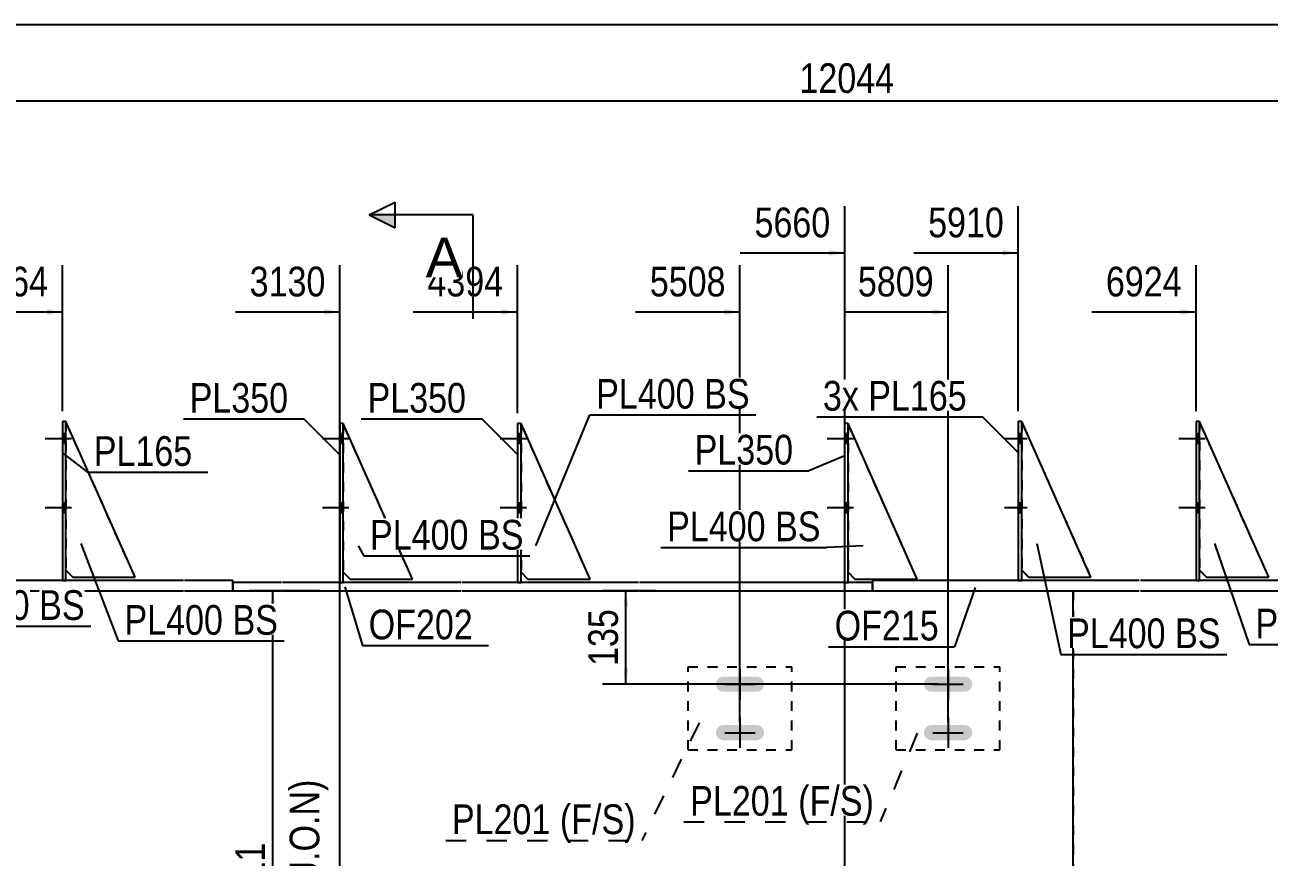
# Model space of a CAD drawing. Header units: millimetres. Extents: x -64 to 339, y -192 to 85.
# Drawn here: x 64.8 to 184.7, y 4.3 to 84.6 of the extents above; entities that cross this region are included whole.
import ezdxf

# ---------------------------------------------------------------- set-up
doc = ezdxf.new("R2010")
doc.units = ezdxf.units.MM
doc.linetypes.add('DXK_LINE_DOT1', pattern=[1.8814, 0.9407, -0.9407])
doc.linetypes.add('DXK_LINE_DOT2', pattern=[3.9198, 1.9599, -1.9599])
doc.styles.add('Arial', font='ARIAL.TTF', dxfattribs={"height": 0.2})
doc.styles.add('Arial Narrow', font='ARIALN.TTF', dxfattribs={"height": 0.2})

# ---------------------------------------------------------------- blocks, each defined once
blk = doc.blocks.new('Unknown-627019314-13507')
at = {"color": 5, "linetype": 'Continuous'}
blk.add_line((338.98, 84.57), (-61.02, 84.57), dxfattribs=at)
blk = doc.blocks.new('Part-627019314-7795 - 7780')
at = {"color": 2, "linetype": 'Continuous'}
for p, q in [((0, 31), (0, 30)), ((14.67, 31), (0, 31)), ((0, 30), (14.67, 30)), ((62.92, 31), (14.77, 31)), ((14.77, 30), (62.92, 30)), ((80.05, 31), (63.02, 31)), ((63.02, 30), (80.05, 30)), ((84.82, 31), (80.15, 31)), ((80.15, 30), (84.82, 30)), ((84.82, 30), (84.82, 31))]:
    blk.add_line(p, q, dxfattribs=at)
blk = doc.blocks.new('Part-627019314-7868 - 7780')
at = {"color": 7, "linetype": 'DXK_LINE_DOT1'}
for p, q in [((177.96, 46.33), (177.96, 32)), ((184.63, 31.33), (177.96, 46.33)), ((177.96, 32), (178.63, 31.33)), ((178.63, 31.33), (184.63, 31.33))]:
    blk.add_line(p, q, dxfattribs=at)
blk = doc.blocks.new('Part-627019314-7804 - 7780')
at = {"color": 2, "linetype": 'Continuous'}
blk.add_line((165.79, -30), (165.79, 30), dxfattribs=at)
at = {"color": 7, "linetype": 'DXK_LINE_DOT1'}
for p, q in [((165.79, 30), (172.16, 30)), ((172.26, 30), (189.3, 30)), ((189.4, 30), (206.43, 30)), ((206.53, 30), (211.34, 30)), ((211.34, 30), (211.34, -30)), ((172.16, -30), (165.79, -30)), ((189.3, -30), (172.26, -30)), ((206.43, -30), (189.4, -30)), ((211.34, -30), (206.53, -30))]:
    blk.add_line(p, q, dxfattribs=at)
blk = doc.blocks.new('Part-627019314-7860 - 7780')
at = {"color": 7, "linetype": 'DXK_LINE_DOT1'}
for p, q in [((144.09, 46.13), (144.1, 31.8)), ((150.76, 31.13), (144.09, 46.13)), ((144.1, 31.8), (144.76, 31.13)), ((144.76, 31.13), (150.76, 31.13))]:
    blk.add_line(p, q, dxfattribs=at)
blk = doc.blocks.new('Part-627019314-7796 - 7780')
at = {"color": 2, "linetype": 'Continuous'}
for p, q in [((84.82, 30.8), (84.82, 30)), ((89.49, 30.8), (84.82, 30.8)), ((84.82, 30), (89.49, 30)), ((106.78, 30.8), (89.59, 30.8)), ((89.59, 30), (106.78, 30)), ((123.91, 30.8), (106.88, 30.8)), ((106.88, 30), (123.91, 30)), ((146.46, 30.8), (124.01, 30.8)), ((124.01, 30), (146.46, 30)), ((146.46, 30), (146.46, 30.8))]:
    blk.add_line(p, q, dxfattribs=at)
blk = doc.blocks.new('Part-627019314-7799 - 7780')
at = {"color": 2, "linetype": 'Continuous'}
for p, q in [((146.46, 31), (146.46, 30)), ((172.16, 31), (146.46, 31)), ((146.46, 30), (172.16, 30)), ((189.3, 31), (172.26, 31)), ((172.26, 30), (189.3, 30)), ((206.43, 31), (189.4, 31)), ((189.4, 30), (206.43, 30)), ((216.01, 31), (206.53, 31)), ((206.53, 30), (216.01, 30)), ((220.78, 31), (216.11, 31)), ((216.11, 30), (220.78, 30))]:
    blk.add_line(p, q, dxfattribs=at)
at = {"color": 7, "linetype": 'DXK_LINE_DOT1'}
blk.add_line((220.78, 30), (220.78, 31), dxfattribs=at)
blk = doc.blocks.new('Part-627019314-7866 - 7780')
at = {"color": 7, "linetype": 'DXK_LINE_DOT1'}
for p, q in [((160.83, 46.33), (160.83, 32)), ((167.5, 31.33), (160.83, 46.33)), ((160.83, 32), (161.5, 31.33)), ((161.5, 31.33), (167.5, 31.33))]:
    blk.add_line(p, q, dxfattribs=at)
blk = doc.blocks.new('Part-627019314-7877 - 7780')
at = {"color": 7, "linetype": 'DXK_LINE_DOT1'}
for p, q in [((112.58, 46.13), (112.58, 31.8)), ((119.25, 31.13), (112.58, 46.13)), ((112.58, 31.8), (113.25, 31.13)), ((113.25, 31.13), (119.25, 31.13))]:
    blk.add_line(p, q, dxfattribs=at)
blk = doc.blocks.new('Part-627019314-7881 - 7780')
at = {"color": 7, "linetype": 'DXK_LINE_DOT1'}
for p, q in [((68.72, 46.33), (68.72, 32)), ((75.39, 31.33), (68.72, 46.33)), ((68.72, 32), (69.39, 31.33)), ((69.39, 31.33), (75.39, 31.33))]:
    blk.add_line(p, q, dxfattribs=at)
blk = doc.blocks.new('Part-627019314-7889 - 7780')
at = {"color": 2, "linetype": 'Continuous'}
for p, q in [((167.5, 31.33), (160.83, 46.33)), ((160.83, 32), (161.5, 31.33)), ((161.5, 31.33), (167.5, 31.33))]:
    blk.add_line(p, q, dxfattribs=at)
blk = doc.blocks.new('Part-627019314-7891 - 7780')
at = {"color": 2, "linetype": 'Continuous'}
for p, q in [((184.63, 31.33), (177.96, 46.33)), ((177.96, 32), (178.63, 31.33)), ((178.63, 31.33), (184.63, 31.33))]:
    blk.add_line(p, q, dxfattribs=at)
blk = doc.blocks.new('Part-627019314-7829 - 7780')
at = {"color": 7, "linetype": 'DXK_LINE_DOT1'}
for p, q in [((148.73, 14.67), (148.73, 22.67)), ((148.73, 22.67), (158.73, 22.67)), ((158.73, 14.67), (158.73, 22.67)), ((148.73, 14.67), (158.73, 14.67))]:
    blk.add_line(p, q, dxfattribs=at)
blk = doc.blocks.new('Part-627019314-7894 - 7780')
at = {"color": 2, "linetype": 'Continuous'}
for p, q in [((119.25, 31.13), (112.58, 46.13)), ((112.58, 31.8), (113.25, 31.13)), ((113.25, 31.13), (119.25, 31.13))]:
    blk.add_line(p, q, dxfattribs=at)
blk = doc.blocks.new('Part-627019314-7830 - 7780')
at = {"color": 7, "linetype": 'DXK_LINE_DOT1'}
for p, q in [((128.68, 14.67), (128.68, 22.67)), ((128.68, 22.67), (138.68, 22.67)), ((138.68, 14.67), (138.68, 22.67)), ((128.68, 14.67), (138.68, 14.67))]:
    blk.add_line(p, q, dxfattribs=at)
blk = doc.blocks.new('Part-627019314-7895 - 7780')
at = {"color": 2, "linetype": 'Continuous'}
for p, q in [((75.39, 31.33), (68.72, 46.33)), ((68.72, 32), (69.39, 31.33)), ((69.39, 31.33), (75.39, 31.33))]:
    blk.add_line(p, q, dxfattribs=at)
blk = doc.blocks.new('Part-627019314-7834 - 7780')
at = {"color": 2, "linetype": 'Continuous'}
for p, q in [((144.09, 46.13), (143.76, 46.13)), ((143.76, 46.13), (143.76, 30.8)), ((144.1, 30.8), (144.09, 46.13))]:
    blk.add_line(p, q, dxfattribs=at)
at = {"color": 7, "linetype": 'DXK_LINE_DOT1'}
blk.add_line((143.76, 30.8), (144.1, 30.8), dxfattribs=at)
blk = doc.blocks.new('Part-627019314-7844 - 7780')
at = {"color": 2, "linetype": 'Continuous'}
for p, q in [((68.72, 46.33), (68.38, 46.33)), ((68.38, 46.33), (68.39, 31)), ((68.72, 31), (68.72, 46.33))]:
    blk.add_line(p, q, dxfattribs=at)
at = {"color": 7, "linetype": 'DXK_LINE_DOT1'}
blk.add_line((68.39, 31), (68.72, 31), dxfattribs=at)
blk = doc.blocks.new('Part-627019314-7845 - 7780')
at = {"color": 2, "linetype": 'Continuous'}
for p, q in [((95.44, 46.13), (95.11, 46.13)), ((95.11, 46.13), (95.11, 30.8)), ((95.44, 30.8), (95.44, 46.13))]:
    blk.add_line(p, q, dxfattribs=at)
at = {"color": 7, "linetype": 'DXK_LINE_DOT1'}
blk.add_line((95.11, 30.8), (95.44, 30.8), dxfattribs=at)
blk = doc.blocks.new('Part-627019314-7846 - 7780')
at = {"color": 2, "linetype": 'Continuous'}
for p, q in [((112.58, 46.13), (112.24, 46.13)), ((112.24, 46.13), (112.25, 30.8)), ((112.58, 30.8), (112.58, 46.13))]:
    blk.add_line(p, q, dxfattribs=at)
at = {"color": 7, "linetype": 'DXK_LINE_DOT1'}
blk.add_line((112.25, 30.8), (112.58, 30.8), dxfattribs=at)
blk = doc.blocks.new('Part-627019314-7847 - 7780')
at = {"color": 2, "linetype": 'Continuous'}
for p, q in [((177.96, 46.33), (177.63, 46.33)), ((177.63, 46.33), (177.63, 31)), ((177.96, 31), (177.96, 46.33))]:
    blk.add_line(p, q, dxfattribs=at)
at = {"color": 7, "linetype": 'DXK_LINE_DOT1'}
blk.add_line((177.63, 31), (177.96, 31), dxfattribs=at)
blk = doc.blocks.new('Part-627019314-7852 - 7780')
at = {"color": 7, "linetype": 'DXK_LINE_DOT1'}
for p, q in [((95.44, 46.13), (95.44, 31.8)), ((102.11, 31.13), (95.44, 46.13)), ((95.44, 31.8), (96.11, 31.13)), ((96.11, 31.13), (102.11, 31.13))]:
    blk.add_line(p, q, dxfattribs=at)
blk = doc.blocks.new('Part-627019314-7865 - 7780')
at = {"color": 2, "linetype": 'Continuous'}
for p, q in [((160.83, 46.33), (160.49, 46.33)), ((160.49, 46.33), (160.5, 31)), ((160.83, 31), (160.83, 46.33))]:
    blk.add_line(p, q, dxfattribs=at)
at = {"color": 7, "linetype": 'DXK_LINE_DOT1'}
blk.add_line((160.5, 31), (160.83, 31), dxfattribs=at)
blk = doc.blocks.new('Part-627019314-7886 - 7780')
at = {"color": 2, "linetype": 'Continuous'}
for p, q in [((102.11, 31.13), (95.44, 46.13)), ((95.44, 31.8), (96.11, 31.13)), ((96.11, 31.13), (102.11, 31.13))]:
    blk.add_line(p, q, dxfattribs=at)
blk = doc.blocks.new('Part-627019314-7888 - 7780')
at = {"color": 2, "linetype": 'Continuous'}
for p, q in [((150.76, 31.13), (144.09, 46.13)), ((144.1, 31.8), (144.76, 31.13)), ((144.76, 31.13), (150.76, 31.13))]:
    blk.add_line(p, q, dxfattribs=at)
blk = doc.blocks.new('Part-627019314-7905 - 7780')
at = {"color": 7, "linetype": 'DXK_LINE_DOT1'}
for p, q in [((63.02, 30), (80.05, 30)), ((80.15, 30), (89.49, 30)), ((89.59, 30), (106.78, 30)), ((106.88, 30), (123.91, 30)), ((124.01, 30), (165.79, 30)), ((165.79, 30), (165.79, -30))]:
    blk.add_line(p, q, dxfattribs=at)
blk = doc.blocks.new('Bolt-627019314-7917 - 7780')
at = {"linetype": 'Continuous'}
for points in [[(156.01, 20.72), (156.06, 21), (156.01, 21.28), (155.85, 21.52), (155.61, 21.68), (155.33, 21.73), (152.13, 21.73), (151.85, 21.68), (151.61, 21.52), (151.45, 21.28), (151.4, 21), (151.45, 20.72), (151.61, 20.48), (151.85, 20.32), (152.13, 20.27), (155.33, 20.27), (155.61, 20.32), (155.85, 20.48)], [(156.01, 16.05), (156.06, 16.33), (156.01, 16.61), (155.85, 16.85), (155.61, 17.01), (155.33, 17.07), (152.13, 17.07), (151.85, 17.01), (151.61, 16.85), (151.45, 16.61), (151.4, 16.33), (151.45, 16.05), (151.61, 15.82), (151.85, 15.66), (152.13, 15.6), (155.33, 15.6), (155.61, 15.66), (155.85, 15.82)]]:
    blk.add_hatch(color=3, dxfattribs=at).paths.add_polyline_path(points)
at = {"color": 3, "linetype": 'Continuous'}
for p, q in [((153.73, 22.47), (153.73, 19.53)), ((152.26, 21), (155.2, 21)), ((153.73, 17.8), (153.73, 14.87)), ((152.26, 16.33), (155.2, 16.33))]:
    blk.add_line(p, q, dxfattribs=at)
blk = doc.blocks.new('Bolt-627019314-7918 - 7780')
at = {"linetype": 'Continuous'}
for points in [[(135.96, 20.72), (136.01, 21), (135.96, 21.28), (135.8, 21.52), (135.56, 21.68), (135.28, 21.73), (132.08, 21.73), (131.8, 21.68), (131.56, 21.52), (131.4, 21.28), (131.35, 21), (131.4, 20.72), (131.56, 20.48), (131.8, 20.32), (132.08, 20.27), (135.28, 20.27), (135.56, 20.32), (135.8, 20.48)], [(135.96, 16.05), (136.01, 16.33), (135.96, 16.61), (135.8, 16.85), (135.56, 17.01), (135.28, 17.07), (132.08, 17.07), (131.8, 17.01), (131.56, 16.85), (131.4, 16.61), (131.35, 16.33), (131.4, 16.05), (131.56, 15.82), (131.8, 15.66), (132.08, 15.6), (135.28, 15.6), (135.56, 15.66), (135.8, 15.82)]]:
    blk.add_hatch(color=3, dxfattribs=at).paths.add_polyline_path(points)
at = {"color": 3, "linetype": 'Continuous'}
for p, q in [((133.68, 22.47), (133.68, 19.53)), ((132.21, 21), (135.15, 21)), ((133.68, 17.8), (133.68, 14.87)), ((132.21, 16.33), (135.15, 16.33))]:
    blk.add_line(p, q, dxfattribs=at)
blk = doc.blocks.new('Bolt-627019314-7922 - 7780')
at = {"linetype": 'Continuous'}
for points in [[(144.09, 44.2), (144.09, 45.13), (143.76, 45.13), (143.76, 44.2)], [(144.09, 44.2), (144.09, 45.13), (143.76, 45.13), (143.76, 44.2)], [(144.09, 44.2), (144.09, 45.13), (143.76, 45.13), (143.76, 44.2)], [(144.09, 37.53), (144.09, 38.47), (143.76, 38.47), (143.76, 37.53)], [(144.09, 37.53), (144.09, 38.47), (143.76, 38.47), (143.76, 37.53)], [(144.09, 37.53), (144.09, 38.47), (143.76, 38.47), (143.76, 37.53)]]:
    blk.add_hatch(color=3, dxfattribs=at).paths.add_polyline_path(points)
at = {"color": 3, "linetype": 'Continuous'}
for p, q in [((144.63, 44.67), (142.09, 44.67)), ((144.63, 44.67), (142.09, 44.67)), ((144.63, 44.67), (142.09, 44.67)), ((144.09, 45.13), (143.76, 45.13)), ((144.09, 45.13), (143.76, 45.13)), ((144.09, 45.13), (143.76, 45.13)), ((144.09, 44.2), (143.76, 44.2)), ((144.09, 44.2), (143.76, 44.2)), ((144.09, 44.2), (143.76, 44.2)), ((144.09, 38.47), (143.76, 38.47)), ((144.09, 38.47), (143.76, 38.47)), ((144.09, 38.47), (143.76, 38.47)), ((144.63, 38), (142.09, 38)), ((144.63, 38), (142.09, 38)), ((144.63, 38), (142.09, 38)), ((144.09, 37.53), (143.76, 37.53)), ((144.09, 37.53), (143.76, 37.53)), ((144.09, 37.53), (143.76, 37.53))]:
    blk.add_line(p, q, dxfattribs=at)
blk = doc.blocks.new('Bolt-627019314-7928 - 7780')
at = {"linetype": 'Continuous'}
for points in [[(68.72, 44.2), (68.72, 45.13), (68.38, 45.13), (68.38, 44.2)], [(68.72, 44.2), (68.72, 45.13), (68.38, 45.13), (68.38, 44.2)], [(68.72, 44.2), (68.72, 45.13), (68.38, 45.13), (68.38, 44.2)], [(68.72, 37.53), (68.72, 38.47), (68.38, 38.47), (68.38, 37.53)], [(68.72, 37.53), (68.72, 38.47), (68.38, 38.47), (68.38, 37.53)], [(68.72, 37.53), (68.72, 38.47), (68.38, 38.47), (68.38, 37.53)]]:
    blk.add_hatch(color=3, dxfattribs=at).paths.add_polyline_path(points)
at = {"color": 3, "linetype": 'Continuous'}
for p, q in [((69.25, 44.67), (66.72, 44.67)), ((69.25, 44.67), (66.72, 44.67)), ((69.25, 44.67), (66.72, 44.67)), ((68.72, 45.13), (68.38, 45.13)), ((68.72, 45.13), (68.38, 45.13)), ((68.72, 45.13), (68.38, 45.13)), ((68.72, 44.2), (68.38, 44.2)), ((68.72, 44.2), (68.38, 44.2)), ((68.72, 44.2), (68.38, 44.2)), ((68.72, 38.47), (68.38, 38.47)), ((68.72, 38.47), (68.38, 38.47)), ((68.72, 38.47), (68.38, 38.47)), ((69.25, 38), (66.72, 38)), ((69.25, 38), (66.72, 38)), ((69.25, 38), (66.72, 38)), ((68.72, 37.53), (68.38, 37.53)), ((68.72, 37.53), (68.38, 37.53)), ((68.72, 37.53), (68.38, 37.53))]:
    blk.add_line(p, q, dxfattribs=at)
blk = doc.blocks.new('Bolt-627019314-7929 - 7780')
at = {"linetype": 'Continuous'}
for points in [[(95.44, 44.2), (95.44, 45.13), (95.11, 45.13), (95.11, 44.2)], [(95.44, 44.2), (95.44, 45.13), (95.11, 45.13), (95.11, 44.2)], [(95.44, 44.2), (95.44, 45.13), (95.11, 45.13), (95.11, 44.2)], [(95.44, 37.53), (95.44, 38.47), (95.11, 38.47), (95.11, 37.53)], [(95.44, 37.53), (95.44, 38.47), (95.11, 38.47), (95.11, 37.53)], [(95.44, 37.53), (95.44, 38.47), (95.11, 38.47), (95.11, 37.53)]]:
    blk.add_hatch(color=3, dxfattribs=at).paths.add_polyline_path(points)
at = {"color": 3, "linetype": 'Continuous'}
for p, q in [((95.97, 44.67), (93.44, 44.67)), ((95.97, 44.67), (93.44, 44.67)), ((95.97, 44.67), (93.44, 44.67)), ((95.44, 45.13), (95.11, 45.13)), ((95.44, 45.13), (95.11, 45.13)), ((95.44, 45.13), (95.11, 45.13)), ((95.44, 44.2), (95.11, 44.2)), ((95.44, 44.2), (95.11, 44.2)), ((95.44, 44.2), (95.11, 44.2)), ((95.44, 38.47), (95.11, 38.47)), ((95.44, 38.47), (95.11, 38.47)), ((95.44, 38.47), (95.11, 38.47)), ((95.98, 38), (93.44, 38)), ((95.98, 38), (93.44, 38)), ((95.98, 38), (93.44, 38)), ((95.44, 37.53), (95.11, 37.53)), ((95.44, 37.53), (95.11, 37.53)), ((95.44, 37.53), (95.11, 37.53))]:
    blk.add_line(p, q, dxfattribs=at)
blk = doc.blocks.new('Bolt-627019314-7930 - 7780')
at = {"linetype": 'Continuous'}
for points in [[(112.58, 44.2), (112.58, 45.13), (112.24, 45.13), (112.24, 44.2)], [(112.58, 44.2), (112.58, 45.13), (112.24, 45.13), (112.24, 44.2)], [(112.58, 44.2), (112.58, 45.13), (112.24, 45.13), (112.24, 44.2)], [(112.58, 37.53), (112.58, 38.47), (112.24, 38.47), (112.24, 37.53)], [(112.58, 37.53), (112.58, 38.47), (112.24, 38.47), (112.24, 37.53)], [(112.58, 37.53), (112.58, 38.47), (112.24, 38.47), (112.24, 37.53)]]:
    blk.add_hatch(color=3, dxfattribs=at).paths.add_polyline_path(points)
at = {"color": 3, "linetype": 'Continuous'}
for p, q in [((113.11, 44.67), (110.58, 44.67)), ((113.11, 44.67), (110.58, 44.67)), ((113.11, 44.67), (110.58, 44.67)), ((112.58, 45.13), (112.24, 45.13)), ((112.58, 45.13), (112.24, 45.13)), ((112.58, 45.13), (112.24, 45.13)), ((112.58, 44.2), (112.24, 44.2)), ((112.58, 44.2), (112.24, 44.2)), ((112.58, 44.2), (112.24, 44.2)), ((112.58, 38.47), (112.24, 38.47)), ((112.58, 38.47), (112.24, 38.47)), ((112.58, 38.47), (112.24, 38.47)), ((113.11, 38), (110.58, 38)), ((113.11, 38), (110.58, 38)), ((113.11, 38), (110.58, 38)), ((112.58, 37.53), (112.24, 37.53)), ((112.58, 37.53), (112.24, 37.53)), ((112.58, 37.53), (112.24, 37.53))]:
    blk.add_line(p, q, dxfattribs=at)
blk = doc.blocks.new('Bolt-627019314-7931 - 7780')
at = {"linetype": 'Continuous'}
for points in [[(177.96, 44.2), (177.96, 45.13), (177.63, 45.13), (177.63, 44.2)], [(177.96, 44.2), (177.96, 45.13), (177.63, 45.13), (177.63, 44.2)], [(177.96, 44.2), (177.96, 45.13), (177.63, 45.13), (177.63, 44.2)], [(177.96, 37.53), (177.96, 38.47), (177.63, 38.47), (177.63, 37.53)], [(177.96, 37.53), (177.96, 38.47), (177.63, 38.47), (177.63, 37.53)], [(177.96, 37.53), (177.96, 38.47), (177.63, 38.47), (177.63, 37.53)]]:
    blk.add_hatch(color=3, dxfattribs=at).paths.add_polyline_path(points)
at = {"color": 3, "linetype": 'Continuous'}
for p, q in [((178.5, 44.67), (175.96, 44.67)), ((178.5, 44.67), (175.96, 44.67)), ((178.5, 44.67), (175.96, 44.67)), ((177.96, 45.13), (177.63, 45.13)), ((177.96, 45.13), (177.63, 45.13)), ((177.96, 45.13), (177.63, 45.13)), ((177.96, 44.2), (177.63, 44.2)), ((177.96, 44.2), (177.63, 44.2)), ((177.96, 44.2), (177.63, 44.2)), ((177.96, 38.47), (177.63, 38.47)), ((177.96, 38.47), (177.63, 38.47)), ((177.96, 38.47), (177.63, 38.47)), ((178.5, 38), (175.96, 38)), ((178.5, 38), (175.96, 38)), ((178.5, 38), (175.96, 38)), ((177.96, 37.53), (177.63, 37.53)), ((177.96, 37.53), (177.63, 37.53)), ((177.96, 37.53), (177.63, 37.53))]:
    blk.add_line(p, q, dxfattribs=at)
blk = doc.blocks.new('Bolt-627019314-7943 - 7780')
at = {"linetype": 'Continuous'}
for points in [[(160.83, 44.2), (160.83, 45.13), (160.49, 45.13), (160.49, 44.2)], [(160.83, 44.2), (160.83, 45.13), (160.49, 45.13), (160.49, 44.2)], [(160.83, 44.2), (160.83, 45.13), (160.49, 45.13), (160.49, 44.2)], [(160.83, 37.53), (160.83, 38.47), (160.49, 38.47), (160.49, 37.53)], [(160.83, 37.53), (160.83, 38.47), (160.49, 38.47), (160.49, 37.53)], [(160.83, 37.53), (160.83, 38.47), (160.49, 38.47), (160.49, 37.53)]]:
    blk.add_hatch(color=3, dxfattribs=at).paths.add_polyline_path(points)
at = {"color": 3, "linetype": 'Continuous'}
for p, q in [((161.36, 44.67), (159.16, 44.67)), ((161.36, 44.67), (159.16, 44.67)), ((161.36, 44.67), (159.16, 44.67)), ((160.83, 45.13), (160.49, 45.13)), ((160.83, 45.13), (160.49, 45.13)), ((160.83, 45.13), (160.49, 45.13)), ((160.83, 44.2), (160.49, 44.2)), ((160.83, 44.2), (160.49, 44.2)), ((160.83, 44.2), (160.49, 44.2)), ((160.83, 38.47), (160.49, 38.47)), ((160.83, 38.47), (160.49, 38.47)), ((160.83, 38.47), (160.49, 38.47)), ((161.36, 38), (159.16, 38)), ((161.36, 38), (159.16, 38)), ((161.36, 38), (159.16, 38)), ((160.83, 37.53), (160.49, 37.53)), ((160.83, 37.53), (160.49, 37.53)), ((160.83, 37.53), (160.49, 37.53))]:
    blk.add_line(p, q, dxfattribs=at)
blk = doc.blocks.new('StraightDimension-627019314-19013 - 7780')
at = {"linetype": 'Continuous'}
blk.add_hatch(color=7, dxfattribs=at).paths.add_polyline_path([(66.88, 57.14), (68.38, 56.89), (66.88, 56.64)])
at = {"color": 7, "linetype": 'Continuous'}
for p, q in [((68.38, 47.33), (68.38, 61.39)), ((58.32, 56.89), (68.38, 56.89))]:
    blk.add_line(p, q, dxfattribs=at)
at = {"color": 0}
blk.add_wipeout([(67.61, 57.79), (67.61, 61.99), (59.1, 61.99), (59.1, 57.79)], dxfattribs=at)
at = {"color": 3, "style": 'Arial Narrow'}
blk.add_text('1864', height=2.863, dxfattribs=at).set_placement((59.7, 58.39))
blk = doc.blocks.new('StraightDimension-627019314-19006 - 7780')
at = {"linetype": 'Continuous'}
blk.add_hatch(color=7, dxfattribs=at).paths.add_polyline_path([(176.13, 57.14), (177.63, 56.89), (176.13, 56.64)])
at = {"color": 7, "linetype": 'Continuous'}
for p, q in [((177.63, 47.33), (177.63, 61.39)), ((167.57, 56.89), (177.63, 56.89))]:
    blk.add_line(p, q, dxfattribs=at)
at = {"color": 0}
blk.add_wipeout([(176.85, 57.79), (176.85, 61.99), (168.34, 61.99), (168.34, 57.79)], dxfattribs=at)
at = {"color": 3, "style": 'Arial Narrow'}
blk.add_text('6924', height=2.863, dxfattribs=at).set_placement((168.94, 58.39))
blk = doc.blocks.new('StraightDimension-627019314-19007 - 7780')
at = {"linetype": 'Continuous'}
blk.add_hatch(color=7, dxfattribs=at).paths.add_polyline_path([(158.99, 62.84), (160.49, 62.59), (158.99, 62.34)])
at = {"color": 7, "linetype": 'Continuous'}
for p, q in [((160.49, 47.33), (160.49, 67.09)), ((150.43, 62.59), (160.49, 62.59))]:
    blk.add_line(p, q, dxfattribs=at)
at = {"color": 0}
blk.add_wipeout([(159.72, 63.49), (159.72, 67.69), (151.21, 67.69), (151.21, 63.49)], dxfattribs=at)
at = {"color": 3, "style": 'Arial Narrow'}
blk.add_text('5910', height=2.863, dxfattribs=at).set_placement((151.81, 64.09))
blk = doc.blocks.new('StraightDimension-627019314-14276 - 7780')
at = {"linetype": 'Continuous'}
for points in [[(88.4, 28.5), (88.65, 30), (88.9, 28.5)], [(88.9, -22.54), (88.65, -24.04), (88.4, -22.54)]]:
    blk.add_hatch(color=7, dxfattribs=at).paths.add_polyline_path(points)
at = {"color": 7, "linetype": 'Continuous'}
for p, q in [((93.17, 30), (86.4, 30)), ((88.65, -24.04), (88.65, 30)), ((93.17, -24.04), (86.4, -24.04))]:
    blk.add_line(p, q, dxfattribs=at)
at = {"color": 0, "linetype": 'Continuous'}
blk.add_wipeout([(93.75, 12.43), (89.55, 12.43), (89.55, -6.47), (93.75, -6.47)], dxfattribs=at)
at = {"color": 3, "linetype": 'Continuous', "style": 'Arial Narrow'}
blk.add_text('TYP(U.O.N)', height=2.863, rotation=90.0002, dxfattribs=at).set_placement((93.15, -5.87))
at = {"color": 0}
blk.add_wipeout([(88.5, 6.32), (84.3, 6.32), (84.3, -0.36), (88.5, -0.36)], dxfattribs=at)
at = {"color": 3, "style": 'Arial Narrow'}
blk.add_text('811', height=2.863, rotation=90.0002, dxfattribs=at).set_placement((87.9, 0.24))
blk = doc.blocks.new('StraightDimension-627019314-19010 - 7780')
at = {"linetype": 'Continuous'}
blk.add_hatch(color=7, dxfattribs=at).paths.add_polyline_path([(132.18, 57.14), (133.68, 56.89), (132.18, 56.64)])
at = {"color": 7, "linetype": 'Continuous'}
for p, q in [((133.68, 17.33), (133.68, 61.39)), ((123.62, 56.89), (133.68, 56.89))]:
    blk.add_line(p, q, dxfattribs=at)
at = {"color": 0}
blk.add_wipeout([(132.9, 57.79), (132.9, 61.99), (124.39, 61.99), (124.39, 57.79)], dxfattribs=at)
at = {"color": 3, "style": 'Arial Narrow'}
blk.add_text('5508', height=2.863, dxfattribs=at).set_placement((124.99, 58.39))
blk = doc.blocks.new('StraightDimension-627019314-19008 - 7780')
at = {"linetype": 'Continuous'}
blk.add_hatch(color=7, dxfattribs=at).paths.add_polyline_path([(152.23, 57.14), (153.73, 56.89), (152.23, 56.64)])
at = {"color": 7, "linetype": 'Continuous'}
for p, q in [((153.73, 17.33), (153.73, 61.39)), ((143.67, 56.89), (153.73, 56.89))]:
    blk.add_line(p, q, dxfattribs=at)
at = {"color": 0}
blk.add_wipeout([(152.95, 57.79), (152.95, 61.99), (144.44, 61.99), (144.44, 57.79)], dxfattribs=at)
at = {"color": 3, "style": 'Arial Narrow'}
blk.add_text('5809', height=2.863, dxfattribs=at).set_placement((145.04, 58.39))
blk = doc.blocks.new('StraightDimension-627019314-14290 - 7780')
at = {"linetype": 'Continuous'}
for points in [[(122.42, 28.5), (122.67, 30), (122.92, 28.5)], [(122.92, 22.5), (122.67, 21), (122.42, 22.5)]]:
    blk.add_hatch(color=7, dxfattribs=at).paths.add_polyline_path(points)
at = {"color": 7, "linetype": 'Continuous'}
for p, q in [((125.54, 30), (120.42, 30)), ((122.67, 21), (122.67, 30)), ((152.73, 21), (120.42, 21))]:
    blk.add_line(p, q, dxfattribs=at)
at = {"color": 0}
blk.add_wipeout([(122.52, 28.84), (118.32, 28.84), (118.32, 22.16), (122.52, 22.16)], dxfattribs=at)
at = {"color": 3, "style": 'Arial Narrow'}
blk.add_text('135', height=2.863, rotation=90.0002, dxfattribs=at).set_placement((121.92, 22.76))
blk = doc.blocks.new('StraightDimension-627019314-15827 - 7780')
at = {"color": 7, "linetype": 'Continuous'}
blk.add_line((-1.33, 77.25), (289.29, 77.25), dxfattribs=at)
at = {"color": 0}
blk.add_wipeout([(149.15, 77.4), (149.15, 81.6), (138.81, 81.6), (138.81, 77.4)], dxfattribs=at)
at = {"color": 3, "style": 'Arial Narrow'}
blk.add_text('12044', height=2.863, dxfattribs=at).set_placement((139.41, 78))
blk = doc.blocks.new('StraightDimension-627019314-19009 - 7780')
at = {"linetype": 'Continuous'}
blk.add_hatch(color=7, dxfattribs=at).paths.add_polyline_path([(142.27, 62.84), (143.77, 62.59), (142.27, 62.34)])
at = {"color": 7, "linetype": 'Continuous'}
for p, q in [((143.77, -20.98), (143.77, 67.09)), ((133.71, 62.59), (143.77, 62.59))]:
    blk.add_line(p, q, dxfattribs=at)
at = {"color": 0}
blk.add_wipeout([(143, 63.49), (143, 67.69), (134.48, 67.69), (134.48, 63.49)], dxfattribs=at)
at = {"color": 3, "style": 'Arial Narrow'}
blk.add_text('5660', height=2.863, dxfattribs=at).set_placement((135.08, 64.09))
blk = doc.blocks.new('StraightDimension-627019314-19011 - 7780')
at = {"linetype": 'Continuous'}
blk.add_hatch(color=7, dxfattribs=at).paths.add_polyline_path([(110.74, 57.14), (112.24, 56.89), (110.74, 56.64)])
at = {"color": 7, "linetype": 'Continuous'}
for p, q in [((112.24, 47.13), (112.24, 61.39)), ((102.18, 56.89), (112.24, 56.89))]:
    blk.add_line(p, q, dxfattribs=at)
at = {"color": 0}
blk.add_wipeout([(111.47, 57.79), (111.47, 61.99), (102.96, 61.99), (102.96, 57.79)], dxfattribs=at)
at = {"color": 3, "style": 'Arial Narrow'}
blk.add_text('4394', height=2.863, dxfattribs=at).set_placement((103.56, 58.39))
blk = doc.blocks.new('StraightDimension-627019314-19012 - 7780')
at = {"linetype": 'Continuous'}
blk.add_hatch(color=7, dxfattribs=at).paths.add_polyline_path([(93.62, 57.14), (95.12, 56.89), (93.62, 56.64)])
at = {"color": 7, "linetype": 'Continuous'}
for p, q in [((95.12, -20.98), (95.12, 61.39)), ((85.06, 56.89), (95.12, 56.89))]:
    blk.add_line(p, q, dxfattribs=at)
at = {"color": 0}
blk.add_wipeout([(94.34, 57.79), (94.34, 61.99), (85.83, 61.99), (85.83, 57.79)], dxfattribs=at)
at = {"color": 3, "style": 'Arial Narrow'}
blk.add_text('3130', height=2.863, dxfattribs=at).set_placement((86.43, 58.39))
blk = doc.blocks.new('Mark-627019314-14208 - 7780')
at = {"color": 7, "linetype": 'DXK_LINE_DOT2'}
for p in [(129.73, 17.29), (105.32, 5.95)]:
    blk.add_line(p, (124.23, 5.95), dxfattribs=at)
at = {"color": 0}
for points in [[(115.43, 6.55), (115.43, 9.55), (105.92, 9.55), (105.92, 6.55)], [(123.63, 6.55), (123.63, 9.55), (116.33, 9.55), (116.33, 6.55)]]:
    blk.add_wipeout(points, dxfattribs=at)
for points in [[(115.43, 6.55), (115.43, 9.55), (105.92, 9.55), (105.92, 6.55)], [(123.63, 6.55), (123.63, 9.55), (116.33, 9.55), (116.33, 6.55)]]:
    blk.add_wipeout(points, dxfattribs=at)
at = {"color": 3, "style": 'Arial Narrow'}
for s, p in [('PL201', (105.92, 6.55)), ('(F/', (116.33, 6.55)), ('S)', (120.34, 6.55))]:
    blk.add_text(s, height=2.863, dxfattribs=at).set_placement(p)
blk = doc.blocks.new('MarkSet-627019314-13720 - 7780')
at = {"color": 7, "linetype": 'Continuous'}
for p in [(141.07, 46.78), (160.58, 43.25)]:
    blk.add_line(p, (157.04, 46.78), dxfattribs=at)
at = {"color": 0}
for points in [[(145.14, 47.38), (145.14, 50.38), (141.67, 50.38), (141.67, 47.38)], [(155.54, 47.38), (155.54, 50.38), (146.04, 50.38), (146.04, 47.38)]]:
    blk.add_wipeout(points, dxfattribs=at)
for points in [[(145.14, 47.38), (145.14, 50.38), (141.67, 50.38), (141.67, 47.38)], [(155.54, 47.38), (155.54, 50.38), (146.04, 50.38), (146.04, 47.38)]]:
    blk.add_wipeout(points, dxfattribs=at)
at = {"color": 3, "style": 'Arial Narrow'}
for s, p in [('3x', (141.67, 47.38)), ('PL165', (146.04, 47.38))]:
    blk.add_text(s, height=2.863, dxfattribs=at).set_placement(p)
blk = doc.blocks.new('SectionMark-627019314-17725 - 7780')
at = {"linetype": 'Continuous'}
for points in [[(100.44, 66.24), (100.44, 64.99), (97.94, 66.24)], [(100.44, -48.28), (100.44, -49.53), (97.94, -49.53)]]:
    blk.add_hatch(color=30, dxfattribs=at).paths.add_polyline_path(points)
at = {"color": 30, "linetype": 'Continuous'}
for p, q in [((97.94, 66.24), (100.44, 67.49)), ((100.44, 64.99), (100.44, 67.49)), ((107.94, 66.24), (97.94, 66.24)), ((97.94, 66.24), (100.44, 64.99)), ((107.94, 66.24), (107.94, 56.24)), ((107.94, -49.53), (107.94, -39.53)), ((97.94, -49.53), (100.44, -48.28)), ((100.44, -48.28), (100.44, -50.78)), ((107.94, -49.53), (97.94, -49.53)), ((100.44, -50.78), (97.94, -49.53))]:
    blk.add_line(p, q, dxfattribs=at)
at = {"color": 0, "linetype": 'Continuous'}
for points in [[(106.94, 60.24), (106.94, 64.24), (103.39, 64.24), (103.39, 60.24)], [(106.94, -47.53), (106.94, -43.53), (103.39, -43.53), (103.39, -47.53)]]:
    blk.add_wipeout(points, dxfattribs=at)
at = {"color": 96, "linetype": 'Continuous', "style": 'Arial'}
for p in [(103.39, 60.24), (103.39, -47.53)]:
    blk.add_text('A', height=3.82, dxfattribs=at).set_placement(p)
blk = doc.blocks.new('MarkSet-627019314-13743 - 7780')
at = {"color": 7, "linetype": 'Continuous'}
for p, q in [((96.89, 34.36), (97.43, 33.38)), ((97.43, 33.38), (113.42, 33.38))]:
    blk.add_line(p, q, dxfattribs=at)
at = {"color": 0}
for points in [[(107.54, 33.98), (107.54, 36.98), (98.03, 36.98), (98.03, 33.98)], [(112.82, 33.98), (112.82, 36.98), (108.44, 36.98), (108.44, 33.98)]]:
    blk.add_wipeout(points, dxfattribs=at)
for points in [[(107.54, 33.98), (107.54, 36.98), (98.03, 36.98), (98.03, 33.98)], [(112.82, 33.98), (112.82, 36.98), (108.44, 36.98), (108.44, 33.98)]]:
    blk.add_wipeout(points, dxfattribs=at)
at = {"color": 3, "style": 'Arial Narrow'}
for s, p in [('PL400', (98.03, 33.98)), ('BS', (108.44, 33.98))]:
    blk.add_text(s, height=2.863, dxfattribs=at).set_placement(p)
blk = doc.blocks.new('MarkSet-627019314-13787 - 7780')
at = {"color": 7, "linetype": 'Continuous'}
for p in [(126.06, 34.19), (145.54, 34.36)]:
    blk.add_line(p, (142.04, 34.19), dxfattribs=at)
at = {"color": 0}
for points in [[(136.16, 34.79), (136.16, 37.79), (126.66, 37.79), (126.66, 34.79)], [(141.44, 34.79), (141.44, 37.79), (137.06, 37.79), (137.06, 34.79)]]:
    blk.add_wipeout(points, dxfattribs=at)
for points in [[(136.16, 34.79), (136.16, 37.79), (126.66, 37.79), (126.66, 34.79)], [(141.44, 34.79), (141.44, 37.79), (137.06, 37.79), (137.06, 34.79)]]:
    blk.add_wipeout(points, dxfattribs=at)
at = {"color": 3, "style": 'Arial Narrow'}
for s, p in [('PL400', (126.66, 34.79)), ('BS', (137.06, 34.79))]:
    blk.add_text(s, height=2.863, dxfattribs=at).set_placement(p)
blk = doc.blocks.new('MarkSet-627019314-13798 - 7780')
at = {"color": 7, "linetype": 'Continuous'}
for p, q in [((162.27, 34.56), (164.6, 23.88)), ((164.6, 23.88), (180.59, 23.88))]:
    blk.add_line(p, q, dxfattribs=at)
at = {"color": 0}
for points in [[(174.7, 24.48), (174.7, 27.48), (165.2, 27.48), (165.2, 24.48)], [(179.99, 24.48), (179.99, 27.48), (175.6, 27.48), (175.6, 24.48)]]:
    blk.add_wipeout(points, dxfattribs=at)
for points in [[(174.7, 24.48), (174.7, 27.48), (165.2, 27.48), (165.2, 24.48)], [(179.99, 24.48), (179.99, 27.48), (175.6, 27.48), (175.6, 24.48)]]:
    blk.add_wipeout(points, dxfattribs=at)
at = {"color": 3, "style": 'Arial Narrow'}
for s, p in [('PL400', (165.2, 24.48)), ('BS', (175.6, 24.48))]:
    blk.add_text(s, height=2.863, dxfattribs=at).set_placement(p)
blk = doc.blocks.new('MarkSet-627019314-13820 - 7780')
at = {"color": 7, "linetype": 'Continuous'}
for p, q in [((179.41, 34.56), (182.75, 24.82)), ((182.75, 24.82), (198.74, 24.82))]:
    blk.add_line(p, q, dxfattribs=at)
at = {"color": 0}
for points in [[(192.86, 25.42), (192.86, 28.42), (183.35, 28.42), (183.35, 25.42)], [(198.14, 25.42), (198.14, 28.42), (193.76, 28.42), (193.76, 25.42)]]:
    blk.add_wipeout(points, dxfattribs=at)
for points in [[(192.86, 25.42), (192.86, 28.42), (183.35, 28.42), (183.35, 25.42)], [(198.14, 25.42), (198.14, 28.42), (193.76, 28.42), (193.76, 25.42)]]:
    blk.add_wipeout(points, dxfattribs=at)
at = {"color": 3, "style": 'Arial Narrow'}
for s, p in [('PL400', (183.35, 25.42)), ('BS', (193.76, 25.42))]:
    blk.add_text(s, height=2.863, dxfattribs=at).set_placement(p)
blk = doc.blocks.new('MarkSet-627019314-13842 - 7780')
at = {"color": 7, "linetype": 'Continuous'}
for p, q in [((53.03, 34.56), (55.14, 26.6)), ((55.14, 26.6), (71.13, 26.6))]:
    blk.add_line(p, q, dxfattribs=at)
at = {"color": 0}
for points in [[(65.25, 27.2), (65.25, 30.2), (55.74, 30.2), (55.74, 27.2)], [(70.53, 27.2), (70.53, 30.2), (66.15, 30.2), (66.15, 27.2)]]:
    blk.add_wipeout(points, dxfattribs=at)
for points in [[(65.25, 27.2), (65.25, 30.2), (55.74, 30.2), (55.74, 27.2)], [(70.53, 27.2), (70.53, 30.2), (66.15, 30.2), (66.15, 27.2)]]:
    blk.add_wipeout(points, dxfattribs=at)
at = {"color": 3, "style": 'Arial Narrow'}
for s, p in [('PL400', (55.74, 27.2)), ('BS', (66.15, 27.2))]:
    blk.add_text(s, height=2.863, dxfattribs=at).set_placement(p)
blk = doc.blocks.new('MarkSet-627019314-13853 - 7780')
at = {"color": 7, "linetype": 'Continuous'}
for p, q in [((114.02, 34.36), (119.22, 46.97)), ((119.22, 46.97), (135.21, 46.97))]:
    blk.add_line(p, q, dxfattribs=at)
at = {"color": 0}
for points in [[(129.33, 47.57), (129.33, 50.57), (119.82, 50.57), (119.82, 47.57)], [(134.61, 47.57), (134.61, 50.57), (130.23, 50.57), (130.23, 47.57)]]:
    blk.add_wipeout(points, dxfattribs=at)
for points in [[(129.33, 47.57), (129.33, 50.57), (119.82, 50.57), (119.82, 47.57)], [(134.61, 47.57), (134.61, 50.57), (130.23, 50.57), (130.23, 47.57)]]:
    blk.add_wipeout(points, dxfattribs=at)
at = {"color": 3, "style": 'Arial Narrow'}
for s, p in [('PL400', (119.82, 47.57)), ('BS', (130.23, 47.57))]:
    blk.add_text(s, height=2.863, dxfattribs=at).set_placement(p)
blk = doc.blocks.new('MarkSet-627019314-13864 - 7780')
at = {"color": 7, "linetype": 'Continuous'}
for p, q in [((70.16, 34.56), (73.77, 25.17)), ((73.77, 25.17), (89.76, 25.17))]:
    blk.add_line(p, q, dxfattribs=at)
at = {"color": 0}
for points in [[(83.88, 25.77), (83.88, 28.77), (74.37, 28.77), (74.37, 25.77)], [(89.16, 25.77), (89.16, 28.77), (84.78, 28.77), (84.78, 25.77)]]:
    blk.add_wipeout(points, dxfattribs=at)
for points in [[(83.88, 25.77), (83.88, 28.77), (74.37, 28.77), (74.37, 25.77)], [(89.16, 25.77), (89.16, 28.77), (84.78, 28.77), (84.78, 25.77)]]:
    blk.add_wipeout(points, dxfattribs=at)
at = {"color": 3, "style": 'Arial Narrow'}
for s, p in [('PL400', (74.37, 25.77)), ('BS', (84.78, 25.77))]:
    blk.add_text(s, height=2.863, dxfattribs=at).set_placement(p)
blk = doc.blocks.new('Mark-627019314-13883 - 7780')
at = {"color": 7, "linetype": 'Continuous'}
for p, q in [((95.6, 30.39), (97.3, 24.73)), ((97.3, 24.73), (109.45, 24.73))]:
    blk.add_line(p, q, dxfattribs=at)
at = {"color": 0}
blk.add_wipeout([(107.95, 25.33), (107.95, 28.33), (97.9, 28.33), (97.9, 25.33)], dxfattribs=at)
blk.add_wipeout([(107.95, 25.33), (107.95, 28.33), (97.9, 28.33), (97.9, 25.33)], dxfattribs=at)
at = {"color": 3, "style": 'Arial Narrow'}
blk.add_text('OF202', height=2.863, dxfattribs=at).set_placement((97.9, 25.33))
blk = doc.blocks.new('Mark-627019314-13886 - 7780')
at = {"color": 7, "linetype": 'Continuous'}
for p in [(156.33, 30.33), (142.2, 24.62)]:
    blk.add_line(p, (154.35, 24.62), dxfattribs=at)
at = {"color": 0}
blk.add_wipeout([(152.85, 25.22), (152.85, 28.22), (142.8, 28.22), (142.8, 25.22)], dxfattribs=at)
blk.add_wipeout([(152.85, 25.22), (152.85, 28.22), (142.8, 28.22), (142.8, 25.22)], dxfattribs=at)
at = {"color": 3, "style": 'Arial Narrow'}
blk.add_text('OF215', height=2.863, dxfattribs=at).set_placement((142.8, 25.22))
blk = doc.blocks.new('Mark-627019314-13925 - 7780')
at = {"color": 7, "linetype": 'Continuous'}
for p in [(143.85, 43.05), (128.71, 41.58)]:
    blk.add_line(p, (140.31, 41.58), dxfattribs=at)
at = {"color": 0}
blk.add_wipeout([(138.81, 42.18), (138.81, 45.18), (129.31, 45.18), (129.31, 42.18)], dxfattribs=at)
blk.add_wipeout([(138.81, 42.18), (138.81, 45.18), (129.31, 45.18), (129.31, 42.18)], dxfattribs=at)
at = {"color": 3, "style": 'Arial Narrow'}
blk.add_text('PL350', height=2.863, dxfattribs=at).set_placement((129.31, 42.18))
blk = doc.blocks.new('Mark-627019314-13937 - 7780')
at = {"color": 7, "linetype": 'Continuous'}
for p, q in [((68.47, 43.25), (70.81, 41.45)), ((70.81, 41.45), (82.41, 41.45))]:
    blk.add_line(p, q, dxfattribs=at)
at = {"color": 0}
blk.add_wipeout([(80.91, 42.05), (80.91, 45.05), (71.41, 45.05), (71.41, 42.05)], dxfattribs=at)
blk.add_wipeout([(80.91, 42.05), (80.91, 45.05), (71.41, 45.05), (71.41, 42.05)], dxfattribs=at)
at = {"color": 3, "style": 'Arial Narrow'}
blk.add_text('PL165', height=2.863, dxfattribs=at).set_placement((71.41, 42.05))
blk = doc.blocks.new('Mark-627019314-13940 - 7780')
at = {"color": 7, "linetype": 'Continuous'}
for p in [(80.05, 46.58), (95.19, 43.05)]:
    blk.add_line(p, (91.66, 46.58), dxfattribs=at)
at = {"color": 0}
blk.add_wipeout([(90.16, 47.18), (90.16, 50.18), (80.65, 50.18), (80.65, 47.18)], dxfattribs=at)
blk.add_wipeout([(90.16, 47.18), (90.16, 50.18), (80.65, 50.18), (80.65, 47.18)], dxfattribs=at)
at = {"color": 3, "style": 'Arial Narrow'}
blk.add_text('PL350', height=2.863, dxfattribs=at).set_placement((80.65, 47.18))
blk = doc.blocks.new('Mark-627019314-13943 - 7780')
at = {"color": 7, "linetype": 'Continuous'}
for p in [(97.19, 46.58), (112.33, 43.05)]:
    blk.add_line(p, (108.79, 46.58), dxfattribs=at)
at = {"color": 0}
blk.add_wipeout([(107.29, 47.18), (107.29, 50.18), (97.79, 50.18), (97.79, 47.18)], dxfattribs=at)
blk.add_wipeout([(107.29, 47.18), (107.29, 50.18), (97.79, 50.18), (97.79, 47.18)], dxfattribs=at)
at = {"color": 3, "style": 'Arial Narrow'}
blk.add_text('PL350', height=2.863, dxfattribs=at).set_placement((97.79, 47.18))
blk = doc.blocks.new('Mark-627019314-14205 - 7780')
at = {"color": 7, "linetype": 'DXK_LINE_DOT2'}
for p in [(150.75, 16.29), (128.28, 7.73)]:
    blk.add_line(p, (147.19, 7.73), dxfattribs=at)
at = {"color": 0}
for points in [[(138.39, 8.33), (138.39, 11.33), (128.88, 11.33), (128.88, 8.33)], [(146.59, 8.33), (146.59, 11.33), (139.29, 11.33), (139.29, 8.33)]]:
    blk.add_wipeout(points, dxfattribs=at)
for points in [[(138.39, 8.33), (138.39, 11.33), (128.88, 11.33), (128.88, 8.33)], [(146.59, 8.33), (146.59, 11.33), (139.29, 11.33), (139.29, 8.33)]]:
    blk.add_wipeout(points, dxfattribs=at)
at = {"color": 3, "style": 'Arial Narrow'}
for s, p in [('PL201', (128.88, 8.33)), ('(F/', (139.29, 8.33)), ('S)', (143.3, 8.33))]:
    blk.add_text(s, height=2.863, dxfattribs=at).set_placement(p)

msp = doc.modelspace()

# ---------------------------------------------------------------- block references
for name in ['Unknown-627019314-13507', 'Part-627019314-7844 - 7780', 'Part-627019314-7881 - 7780', 'Part-627019314-7895 - 7780', 'Part-627019314-7845 - 7780', 'Part-627019314-7852 - 7780', 'Part-627019314-7886 - 7780', 'Part-627019314-7846 - 7780', 'Part-627019314-7877 - 7780', 'Part-627019314-7894 - 7780', 'Part-627019314-7834 - 7780', 'Part-627019314-7860 - 7780', 'Part-627019314-7888 - 7780', 'Part-627019314-7865 - 7780', 'Part-627019314-7866 - 7780', 'Part-627019314-7889 - 7780', 'Part-627019314-7847 - 7780', 'Part-627019314-7868 - 7780', 'Part-627019314-7891 - 7780', 'Bolt-627019314-7928 - 7780', 'Bolt-627019314-7929 - 7780', 'Bolt-627019314-7930 - 7780', 'Bolt-627019314-7922 - 7780', 'Bolt-627019314-7943 - 7780', 'Bolt-627019314-7931 - 7780', 'Part-627019314-7795 - 7780', 'Part-627019314-7905 - 7780', 'Part-627019314-7796 - 7780', 'Part-627019314-7799 - 7780', 'Part-627019314-7804 - 7780', 'Part-627019314-7830 - 7780', 'Bolt-627019314-7918 - 7780', 'Part-627019314-7829 - 7780', 'Bolt-627019314-7917 - 7780']:
    msp.add_blockref(name, (0, 0))

# ---------------------------------------------------------------- next in the draw order: block references
for name in ['StraightDimension-627019314-19007 - 7780', 'StraightDimension-627019314-19013 - 7780', 'StraightDimension-627019314-19010 - 7780', 'StraightDimension-627019314-19006 - 7780', 'MarkSet-627019314-13842 - 7780', 'MarkSet-627019314-13798 - 7780', 'StraightDimension-627019314-14276 - 7780']:
    msp.add_blockref(name, (0, 0))

# ---------------------------------------------------------------- next in the draw order: block references
for name in ['StraightDimension-627019314-19008 - 7780', 'MarkSet-627019314-13820 - 7780', 'Mark-627019314-14208 - 7780']:
    msp.add_blockref(name, (0, 0))

# ---------------------------------------------------------------- next in the draw order: block references
for name in ['StraightDimension-627019314-15827 - 7780', 'StraightDimension-627019314-14290 - 7780']:
    msp.add_blockref(name, (0, 0))

# ---------------------------------------------------------------- next in the draw order: block references
for name in ['StraightDimension-627019314-19009 - 7780', 'StraightDimension-627019314-19012 - 7780', 'StraightDimension-627019314-19011 - 7780', 'Mark-627019314-13937 - 7780']:
    msp.add_blockref(name, (0, 0))

# ---------------------------------------------------------------- next in the draw order: block references
for name in ['SectionMark-627019314-17725 - 7780', 'MarkSet-627019314-13720 - 7780', 'Mark-627019314-13940 - 7780', 'MarkSet-627019314-13787 - 7780', 'MarkSet-627019314-13864 - 7780', 'Mark-627019314-13886 - 7780', 'Mark-627019314-14205 - 7780']:
    msp.add_blockref(name, (0, 0))

# ---------------------------------------------------------------- next in the draw order: block references
for name in ['MarkSet-627019314-13853 - 7780', 'Mark-627019314-13943 - 7780', 'MarkSet-627019314-13743 - 7780', 'Mark-627019314-13883 - 7780']:
    msp.add_blockref(name, (0, 0))

# ---------------------------------------------------------------- next in the draw order: block references
msp.add_blockref('Mark-627019314-13925 - 7780', (0, 0))

doc.saveas('drawing.dxf')
